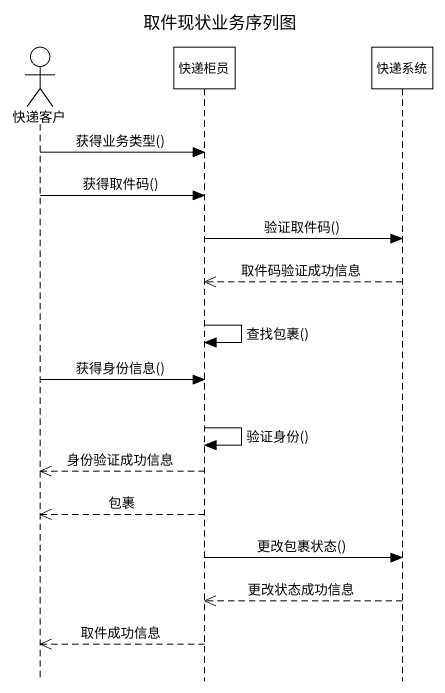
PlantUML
@startuml
title 取件现状业务序列图
hide footbox
actor 快递客户
participant 快递柜员
participant 快递系统

快递客户 -> 快递柜员 : 获得业务类型()
快递客户 -> 快递柜员 : 获得取件码()
快递柜员 -> 快递系统 : 验证取件码()
快递系统 -->> 快递柜员 : 取件码验证成功信息
快递柜员 -> 快递柜员 : 查找包裹()
快递客户 -> 快递柜员 : 获得身份信息()
快递柜员 -> 快递柜员 : 验证身份()
快递柜员 -->> 快递客户 : 身份验证成功信息
快递柜员 -->> 快递客户 : 包裹
快递柜员 -> 快递系统 : 更改包裹状态()
快递系统 -->> 快递柜员 : 更改状态成功信息
快递柜员 -->> 快递客户 : 取件成功信息
@enduml
